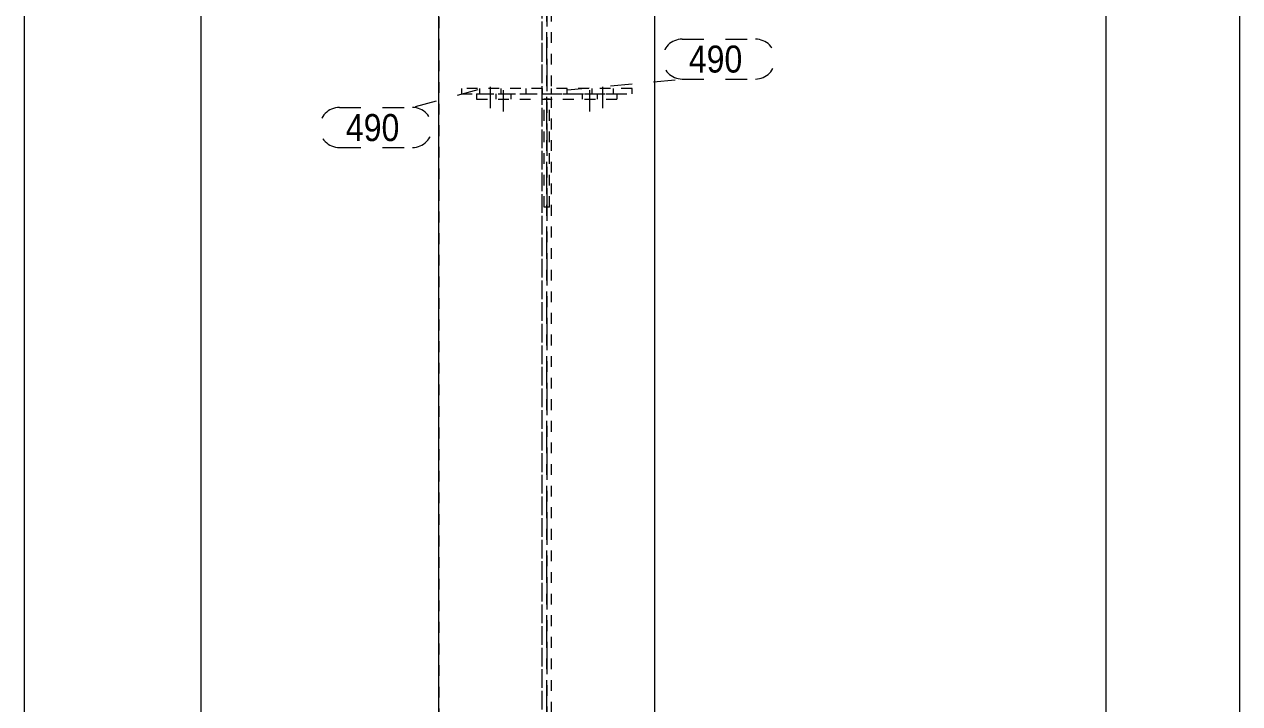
# Model space of a CAD drawing. Header units: millimetres. Extents: x 2 to 579, y 1 to 825.
# Drawn here: x 5 to 117.5, y 532.6 to 595.5 of the extents above; entities that cross this region are included whole.
import ezdxf

# ---------------------------------------------------------------- set-up
doc = ezdxf.new("R2010")
doc.units = ezdxf.units.MM
for name, pattern in [('XKITLINE00', [0]), ('XKITLINE01', [4, 1, -1, 1, -1]), ('XKITLINE02', [4, 2, -2]), ('XKITLINE03', [6, 3, -1, 1, -1])]:
    doc.linetypes.add(name, pattern=pattern)
for name, color, linetype, lineweight in [('Bolt', 3, 'Continuous', 0), ('Dimensions', 7, 'Continuous', 0), ('DrawingSheet', 5, 'Continuous', 0), ('Part', 2, 'Continuous', 0), ('PartMark', 7, 'Continuous', 0)]:
    doc.layers.add(name, color=color, linetype=linetype, lineweight=lineweight)
doc.styles.add('ARIAL', font='ARIAL.TTF')

# ---------------------------------------------------------------- blocks, each defined once
blk = doc.blocks.new('*A54')
at = {"layer": 'Bolt', "color": 3, "linetype": 'XKITLINE02', "lineweight": 0}
for p, q in [((49.37, 587.41), (49.37, 590.41)), ((49.37, 587.41), (49.37, 590.41)), ((57.37, 587.41), (57.37, 590.41)), ((57.37, 587.41), (57.37, 590.41)), ((48.67, 588.57), (48.67, 589.07)), ((48.67, 588.57), (48.67, 589.07)), ((50.07, 588.57), (50.07, 589.07)), ((50.07, 588.57), (50.07, 589.07)), ((56.67, 588.57), (56.67, 589.07)), ((56.67, 588.57), (56.67, 589.07)), ((58.07, 588.57), (58.07, 589.07)), ((58.07, 588.57), (58.07, 589.07))]:
    blk.add_line(p, q, dxfattribs=at)
blk = doc.blocks.new('*A55')
at = {"layer": 'Bolt', "color": 3, "linetype": 'XKITLINE02', "lineweight": 0}
for p, q in [((48.17, 587.72), (48.17, 590.72)), ((47.18, 589.07), (47.18, 589.57)), ((49.15, 589.07), (49.15, 589.57))]:
    blk.add_line(p, q, dxfattribs=at)
blk = doc.blocks.new('*A61')
at = {"layer": 'Bolt', "color": 3, "linetype": 'XKITLINE02', "lineweight": 0}
for p, q in [((58.57, 587.72), (58.57, 590.72)), ((57.58, 589.07), (57.58, 589.57)), ((59.55, 589.07), (59.55, 589.57))]:
    blk.add_line(p, q, dxfattribs=at)
blk = doc.blocks.new('*A65')
at = {"layer": 'Part', "color": 7, "linetype": 'XKITLINE01', "lineweight": 0}
for p, q in [((43.37, 696.15), (43.37, 531.77)), ((63.37, 531.77), (63.37, 696.15)), ((52.92, 695.04), (52.92, 531.77)), ((53.82, 531.77), (53.82, 695.04))]:
    blk.add_line(p, q, dxfattribs=at)
at = {"layer": 'Part', "color": 7, "linetype": 'XKITLINE03', "lineweight": 0}
blk.add_line((53.37, 531.77), (53.37, 688.41), dxfattribs=at)
blk = doc.blocks.new('*A69')
at = {"layer": 'Part', "color": 7, "linetype": 'XKITLINE01', "lineweight": 0}
for p, q in [((52.92, 659.77), (52.92, 531.77)), ((53.82, 531.77), (53.82, 659.75))]:
    blk.add_line(p, q, dxfattribs=at)
at = {"layer": 'Part', "color": 7, "linetype": 'XKITLINE03', "lineweight": 0}
blk.add_line((53.37, 658.31), (53.37, 531.77), dxfattribs=at)
at = {"layer": 'Part', "color": 2, "linetype": 'XKITLINE00', "lineweight": 0}
for p, q in [((43.37, 531.77), (43.37, 621.5)), ((63.37, 531.77), (63.37, 621.5))]:
    blk.add_line(p, q, dxfattribs=at)
blk = doc.blocks.new('*A78')
at = {"layer": 'Part', "color": 7, "linetype": 'XKITLINE01', "lineweight": 0}
for p, q in [((46.87, 589.07), (46.87, 588.57)), ((46.87, 589.07), (59.87, 589.07)), ((46.87, 588.57), (59.87, 588.57)), ((59.87, 589.07), (59.87, 588.57))]:
    blk.add_line(p, q, dxfattribs=at)
blk = doc.blocks.new('*A79')
at = {"layer": 'Part', "color": 7, "linetype": 'XKITLINE01', "lineweight": 0}
for p, q in [((52.97, 589.57), (45.47, 589.57)), ((45.47, 589.57), (45.47, 589.07)), ((45.47, 589.07), (52.97, 589.07)), ((51.47, 589.07), (51.47, 589.57)), ((52.97, 589.07), (52.97, 589.57))]:
    blk.add_line(p, q, dxfattribs=at)
blk = doc.blocks.new('*A80')
at = {"layer": 'Part', "color": 7, "linetype": 'XKITLINE01', "lineweight": 0}
for p, q in [((53.62, 588.57), (53.12, 588.57)), ((53.12, 578.57), (53.12, 588.57)), ((53.62, 588.57), (53.12, 588.57)), ((53.62, 578.57), (53.62, 588.57)), ((53.62, 578.57), (53.12, 578.57))]:
    blk.add_line(p, q, dxfattribs=at)
blk = doc.blocks.new('*A87')
at = {"layer": 'Part', "color": 7, "linetype": 'XKITLINE01', "lineweight": 0}
for p, q in [((61.27, 589.57), (53.77, 589.57)), ((53.77, 589.57), (53.77, 589.07)), ((53.77, 589.07), (61.27, 589.07)), ((55.27, 589.07), (55.27, 589.57)), ((61.27, 589.07), (61.27, 589.57))]:
    blk.add_line(p, q, dxfattribs=at)
blk = doc.blocks.new('*A126')
at = {"layer": 'DrawingSheet', "color": 5, "linetype": 'XKITLINE00', "lineweight": 0}
blk.add_line((5, 825), (5, 5), dxfattribs=at)
blk = doc.blocks.new('*A134')
at = {"layer": 'Dimensions', "color": 7, "linetype": 'XKITLINE00', "lineweight": 0}
blk.add_line((105.15, 141.23), (105.15, 715.64), dxfattribs=at)
blk = doc.blocks.new('*A157')
at = {"layer": 'Dimensions', "color": 7, "linetype": 'XKITLINE00', "lineweight": 0}
blk.add_line((117.52, 309.54), (117.52, 697.01), dxfattribs=at)
blk = doc.blocks.new('*A192')
at = {"layer": 'Dimensions', "color": 7, "linetype": 'XKITLINE00', "lineweight": 0}
blk.add_line((21.37, 308.67), (21.37, 696.15), dxfattribs=at)
blk = doc.blocks.new('*A211')
at = {"layer": 'PartMark', "color": 7, "linetype": 'XKITLINE02', "lineweight": 0}
for p, q in [((65.92, 594.13), (72.68, 594.13)), ((55.29, 589.44), (65.92, 590.43)), ((65.92, 590.43), (72.68, 590.43))]:
    blk.add_line(p, q, dxfattribs=at)
for centre, start, end in [((65.92, 592.28), 90, 270), ((72.68, 592.28), 270, 90)]:
    blk.add_arc(centre, 1.85, start, end, dxfattribs=at)
at = {"layer": 'PartMark', "color": 3, "style": 'ARIAL', "width": 0.85}
blk.add_text('490', height=2.5, dxfattribs=at).set_placement((66.52, 591.03))
blk = doc.blocks.new('*A215')
at = {"layer": 'PartMark', "color": 7, "linetype": 'XKITLINE02', "lineweight": 0}
for p, q in [((46.99, 589.44), (40.93, 587.79)), ((34.17, 587.79), (40.93, 587.79)), ((34.17, 584.09), (40.93, 584.09))]:
    blk.add_line(p, q, dxfattribs=at)
for centre, start, end in [((34.17, 585.94), 90, 270), ((40.93, 585.94), 270, 90)]:
    blk.add_arc(centre, 1.85, start, end, dxfattribs=at)
at = {"layer": 'PartMark', "color": 3, "style": 'ARIAL', "width": 0.85}
blk.add_text('490', height=2.5, dxfattribs=at).set_placement((34.77, 584.69))

msp = doc.modelspace()

# ---------------------------------------------------------------- block references
at = {"lineweight": 0}
for name in ['*A126', '*A134', '*A157', '*A192', '*A69', '*A211', '*A55', '*A54', '*A61', '*A215', '*A79', '*A78', '*A80', '*A87']:
    msp.add_blockref(name, (0, 0), dxfattribs=at)
at = {"layer": 'Part', "lineweight": 0}
msp.add_blockref('*A65', (0, 0), dxfattribs=at)

doc.saveas('drawing.dxf')
